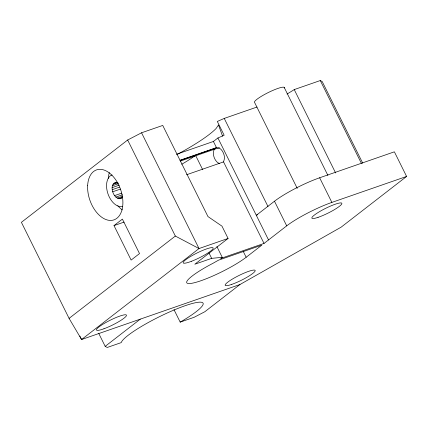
<?xml version="1.0" encoding="UTF-8"?>
<svg xmlns="http://www.w3.org/2000/svg" width="428" height="428" viewBox="0 0 428 428"><rect width="100%" height="100%" fill="white"/><g stroke="black" fill="none" stroke-linecap="round" stroke-linejoin="round"><path stroke-width="0.64" d="M121.937 197.918C113.083 202.749 107.032 180.204 118.069 183.034M186.555 174.758L223.555 161.902L224.486 158.537A8.357 5.136 70.8 0 0 219.302 148.088L216.472 147.633L180.097 160.265M122.328 196.853L121.365 197.945L120.156 198.533M257.041 107.027L224.245 118.412L217.317 121.45L224.165 135.243L217.916 137.976L213.411 141.47L216.472 147.633L215.257 148.222L214.3 149.313L180.434 161.078M216.9 246.582L222.228 257.319L211.657 258.362L194.82 264.226L228.081 238.45L221.966 226.139L207.965 216.563L162.731 125.436L141.556 132.792L127.662 140.004L21.4 222.325L69.079 318.379L81.571 339.532L239.958 284.524L341.159 227.145L406.6 176.448L394.375 151.822L319.646 177.775A36.209 5.789 -26.4 0 0 274.482 201.23L256.308 215.311L257.506 214.786M114.008 225.599L122.397 219.104L139.517 253.579L131.129 260.08L114.008 225.599L124.093 222.1M69.079 318.379L175.341 236.058L199.02 248.545L228.081 238.45M98.659 333.225L105.176 346.354L140.32 319.127M222.228 257.319L220.752 258.459L264.023 243.43L286.707 225.856A36.209 5.789 -26.4 0 1 331.871 202.407L406.6 176.448M246.159 257.271L261.856 245.11L218.58 260.144L212.946 263.311A36.209 5.789 -26.4 0 0 192.054 283.234A36.209 5.789 -26.4 0 0 246.159 257.271L243.2 251.306M239.958 284.524L204.814 311.745L194.162 317.276L180.193 322.129L173.971 309.599M112.066 174.982L110.365 175.78A16.713 10.272 70.8 0 0 108.423 195.072A16.713 10.272 70.8 0 0 122.611 206.515M287.028 94.021A45.63 7.297 -26.4 0 0 294.239 89.586L320.283 80.539L322.204 81.566L362.709 163.159M176.411 154.321L213.411 141.47M114.03 183.168L116.994 182.141M180.14 160.42L215.257 148.222M113.072 184.259L117.812 182.612M112.425 185.784L118.358 183.724M112.141 187.63L119.257 185.158M112.232 189.679L119.348 187.207M112.698 191.781L120.407 189.106M114.597 195.607L121.713 193.135M115.902 197.067L122.424 194.799M117.326 198.078L122.665 196.227M118.775 198.581L122.338 197.345M219.425 147.804L214.3 149.313A8.357 5.136 70.8 0 0 218.553 163.132L219.366 163.41M105.176 346.354L107.251 347.461L121.226 342.609A45.678 7.303 -26.4 0 1 185.105 305.726A45.678 7.303 -26.4 0 1 180.193 322.129M320.283 80.539L361.376 163.325M294.234 89.586L335.627 172.966M284.149 87.307L327.907 175.453M319.646 177.775L331.871 202.407M297.246 188.379L254.671 102.613A16.713 2.67 -26.4 0 1 268.484 92.437A16.713 2.67 -26.4 0 1 284.39 87.965M274.482 201.23L286.707 225.856M224.245 118.412L268.003 206.558M217.916 137.976L268.533 239.937M223.555 161.902L264.023 243.43M195.548 155.305L202.653 169.616M208.992 252.991L211.657 258.362M141.556 132.792L199.02 248.545L81.571 339.532L79.843 336.055M127.662 140.004L175.341 236.058M222.581 136.179L218.505 124.997L216.156 128.421A64.066 10.24 -26.4 0 1 177.411 154.31M194.649 155.985A36.209 5.789 -26.4 0 1 181.745 164.229M122.28 209.897A26.461 16.259 70.8 0 1 117.759 205.665M108.396 178.406A26.461 16.259 70.8 0 1 109.301 172.554M318.031 217.365A16.713 2.67 -26.4 0 0 341.801 203.851A16.713 2.67 -26.4 0 0 320.775 210.924A16.713 2.67 -26.4 0 0 318.031 217.365M231.794 284.369A16.713 2.67 -26.4 0 0 255.163 270.876A16.713 2.67 -26.4 0 0 233.592 278.366A16.713 2.67 -26.4 0 0 231.794 284.369M191.273 261.369A16.713 2.67 -26.4 0 0 213.171 248.063A16.713 2.67 -26.4 0 0 190.064 256.805A16.713 2.67 -26.4 0 0 191.273 261.369M103.993 328.747A16.713 2.67 -26.4 0 0 126.501 315.345A16.713 2.67 -26.4 0 0 103.956 323.611A16.713 2.67 -26.4 0 0 103.993 328.747M87.638 185.613A26.461 16.259 70.8 0 0 113.024 220.147A26.461 16.259 70.8 0 0 115.068 178.888A26.461 16.259 70.8 0 0 87.638 185.613"/></g></svg>
